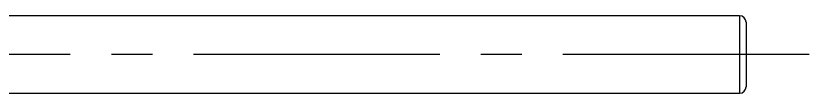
# Model space of a CAD drawing. Extents: x 10319 to 11160, y -16029 to -15435.
# Drawn here: x 10520.6 to 10581.9, y -15618 to -15612 of the extents above; entities that cross this region are included whole.
import ezdxf

# ---------------------------------------------------------------- set-up
doc = ezdxf.new("R2010")
doc.units = 0
doc.header["$MEASUREMENT"] = 0
doc.linetypes.add('CENTER2', pattern=[28.575, 19.05, -3.175, 3.175, -3.175])
doc.layers.get('0').update_dxf_attribs({"linetype": 'CONTINUOUS'})
doc.layers.add('CENTER', color=1, linetype='CENTER2')

msp = doc.modelspace()

# ---------------------------------------------------------------- linework, layer by layer
at = {"lineweight": -3}
for p, q in [((10576.557, -15611.987), (10508.045, -15611.987)), ((10576.557, -15611.987), (10576.557, -15614.987)), ((10577.057, -15612.487), (10577.057, -15614.987)), ((10576.557, -15614.987), (10576.557, -15617.987)), ((10577.057, -15614.987), (10577.057, -15617.487)), ((10508.045, -15617.987), (10576.557, -15617.987))]:
    msp.add_line(p, q, dxfattribs=at)
for centre, start, end in [((10576.557, -15612.487), 0, 90), ((10576.557, -15617.487), 270, 0)]:
    msp.add_arc(centre, 0.5, start, end, dxfattribs=at)
at = {"layer": 'CENTER'}
msp.add_line((10581.938, -15614.987), (10456.674, -15614.987), dxfattribs=at)

doc.saveas('drawing.dxf')
